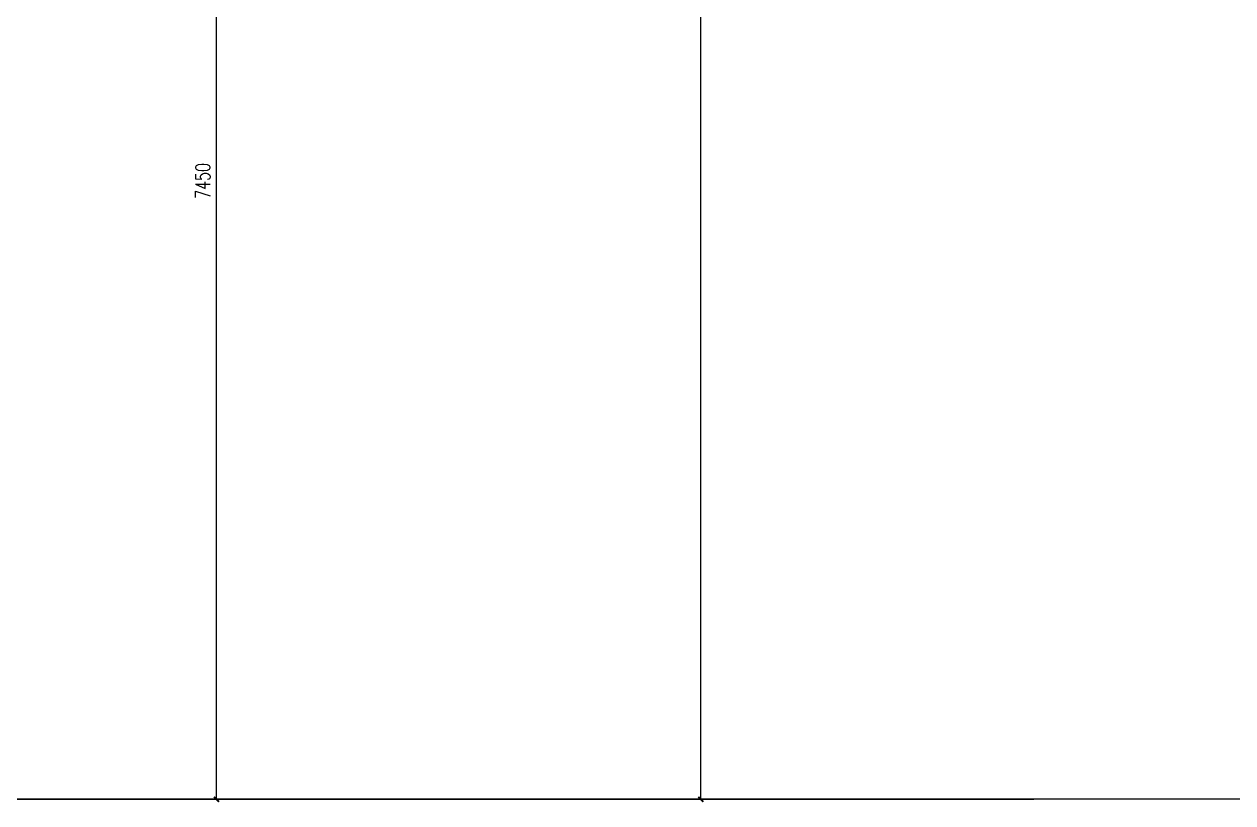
# Model space of a CAD drawing. Extents: x -1899985 to 1774885, y 556286 to 2175695.
# Drawn here: x -1133802 to -1126516, y 568236 to 572927 of the extents above; entities that cross this region are included whole.
import ezdxf

# ---------------------------------------------------------------- set-up
doc = ezdxf.new("R2010")
doc.units = 0
doc.header["$LTSCALE"] = 10
doc.header["$MEASUREMENT"] = 0
doc.linetypes.add('20剖面图$0$__DASH', pattern=[0.35, 0.25, -0.1])
doc.linetypes.add('20剖面图$0$DOTE', pattern=[2.42, 2, -0.2, 0.02, -0.2])
doc.layers.get('Defpoints').update_dxf_attribs({"color": 210})
for name, color, linetype in [('20剖面图$0$A-AXIS-DOTE', 14, '20剖面图$0$DOTE'), ('20剖面图$0$A-LIN-V', 9, 'Continuous'), ('20剖面图$0$AS-WALL', 40, 'Continuous'), ('A-LIN-V', 9, 'Continuous')]:
    doc.layers.add(name, color=color, linetype=linetype)
doc.styles.add('20剖面图$0$_TCH_DIM_T3', font='SIMPLEX', dxfattribs={"width": 0.705882, "bigfont": 'GBCBIG'})
doc.dimstyles.new('20剖面图$0$_TCH_ARCH&&30', dxfattribs={"dimtxt": 89.25, "dimasz": 30, "dimexe": 30, "dimexo": 30, "dimgap": 37.875, "dimtad": 1, "dimdec": 0, "dimzin": 0, "dimdsep": 46, "dimtxsty": '20剖面图$0$_TCH_DIM_T3', "dimblk": '20剖面图$0$_ArchTick', "dimcen": 0.09, "dimclrt": 7, "dimazin": 2, "dimtfac": 1, "dimtdec": 0, "dimtix": 1, "dimtmove": 2, "dimatfit": 3, "dimfxl": 1, "dimtolj": 1, "dimtzin": 0, "dimarcsym": 0})

# ---------------------------------------------------------------- blocks, each defined once
blk = doc.blocks.new('20剖面图$0$G$C20E3758E')
at = {"layer": '20剖面图$0$A-LIN-V'}
blk.add_line((-3723.54, -3216.25), (1012.62, -3216.25), dxfattribs=at)
blk = doc.blocks.new('20剖面图$0$_ArchTick')
at = {"color": 0, "linetype": 'ByBlock', "const_width": 0.4}
blk.add_lwpolyline([(-0.5, -0.5), (0.5, 0.5)], dxfattribs=at)
blk = doc.blocks.new('*D498')
at = {"layer": '20剖面图$0$A-LIN-V', "color": 0, "lineweight": -2, "transparency": 16777216}
for p, q in [((-1132027.9, 575707.7), (-1132672, 575707.7)), ((-1132642, 568257.5), (-1132642, 575707.7)), ((-1132027.9, 568257.5), (-1132672, 568257.5))]:
    blk.add_line(p, q, dxfattribs=at)
at = {"layer": 'Defpoints', "color": 0, "transparency": 16777216}
for p in [(-1132642, 575707.7), (-1131997.9, 575707.7), (-1131997.9, 568257.5)]:
    blk.add_point(p, dxfattribs=at)
at = {"layer": '20剖面图$0$A-LIN-V', "color": 0, "lineweight": -2, "transparency": 16777216, "xscale": 30, "yscale": 30, "zscale": 30}
for p, rotation in [((-1132642, 575707.7), 90), ((-1132642, 568257.5), 270)]:
    blk.add_blockref('20剖面图$0$_ArchTick', p, dxfattribs=dict(at, rotation=rotation))
at = {"layer": '20剖面图$0$A-LIN-V', "color": 7, "transparency": 16777216, "insert": (-1132724.5, 571982.6), "char_height": 89.25, "attachment_point": 5, "rotation": 90, "style": '20剖面图$0$_TCH_DIM_T3'}
blk.add_mtext('\\A1;7450', dxfattribs=at)
blk = doc.blocks.new('*D499')
at = {"layer": '20剖面图$0$A-LIN-V', "color": 0, "lineweight": -2, "transparency": 16777216}
for p, q in [((-1130337.5, 579187.5), (-1129693.4, 579187.5)), ((-1129723.4, 568257.5), (-1129723.4, 579187.5)), ((-1130337.5, 568257.5), (-1129693.4, 568257.5))]:
    blk.add_line(p, q, dxfattribs=at)
at = {"layer": 'Defpoints', "color": 0, "transparency": 16777216}
for p in [(-1130367.5, 579187.5), (-1129723.4, 579187.5), (-1130367.5, 568257.5)]:
    blk.add_point(p, dxfattribs=at)
at = {"layer": '20剖面图$0$A-LIN-V', "color": 0, "lineweight": -2, "transparency": 16777216, "xscale": 30, "yscale": 30, "zscale": 30}
for p, rotation in [((-1129723.4, 579187.5), 90), ((-1129723.4, 568257.5), 270)]:
    blk.add_blockref('20剖面图$0$_ArchTick', p, dxfattribs=dict(at, rotation=rotation))
at = {"layer": '20剖面图$0$A-LIN-V', "color": 7, "transparency": 16777216, "insert": (-1129805.9, 573722.5), "char_height": 89.25, "attachment_point": 5, "rotation": 90, "style": '20剖面图$0$_TCH_DIM_T3'}
blk.add_mtext('\\A1;10930', dxfattribs=at)
blk = doc.blocks.new('20剖面图')
at = {"layer": '20剖面图$0$A-AXIS-DOTE', "linetype": '20剖面图$0$__DASH', "ltscale": 2}
blk.add_line((-1044824.9, 568257.5), (-1146664.3, 568257.5), dxfattribs=at)
at = {"layer": '20剖面图$0$AS-WALL'}
blk.add_lwpolyline([(-1054745, 568257.5), (-1138195, 568257.5)], dxfattribs=at)
at = {"layer": '20剖面图$0$A-LIN-V', "xscale": 1.571585729816195, "yscale": 1.571585729816195, "zscale": 1.571585729816195}
blk.add_blockref('20剖面图$0$G$C20E3758E', (-1129307.8, 573312.1), dxfattribs=at)
at = {"layer": '20剖面图$0$A-LIN-V', "color": 2}
for p1, p2, distance, picture, middle in [((-1130367.5, 568257.5), (-1130367.5, 579187.5), -644.1, '*D499', (-1129805.9, 573722.5)), ((-1131997.9, 568257.5), (-1131997.9, 575707.7), 644.1, '*D498', (-1132724.5, 571982.6))]:
    dim = blk.add_aligned_dim(p1=p1, p2=p2, distance=distance, dimstyle='20剖面图$0$_TCH_ARCH&&30', dxfattribs=at)
    dim.commit()
    dim.dimension.update_dxf_attribs({"geometry": picture, "text_midpoint": middle})

msp = doc.modelspace()

# ---------------------------------------------------------------- block references
at = {"layer": 'A-LIN-V'}
msp.add_blockref('20剖面图', (0, 0), dxfattribs=at)

doc.saveas('drawing.dxf')
